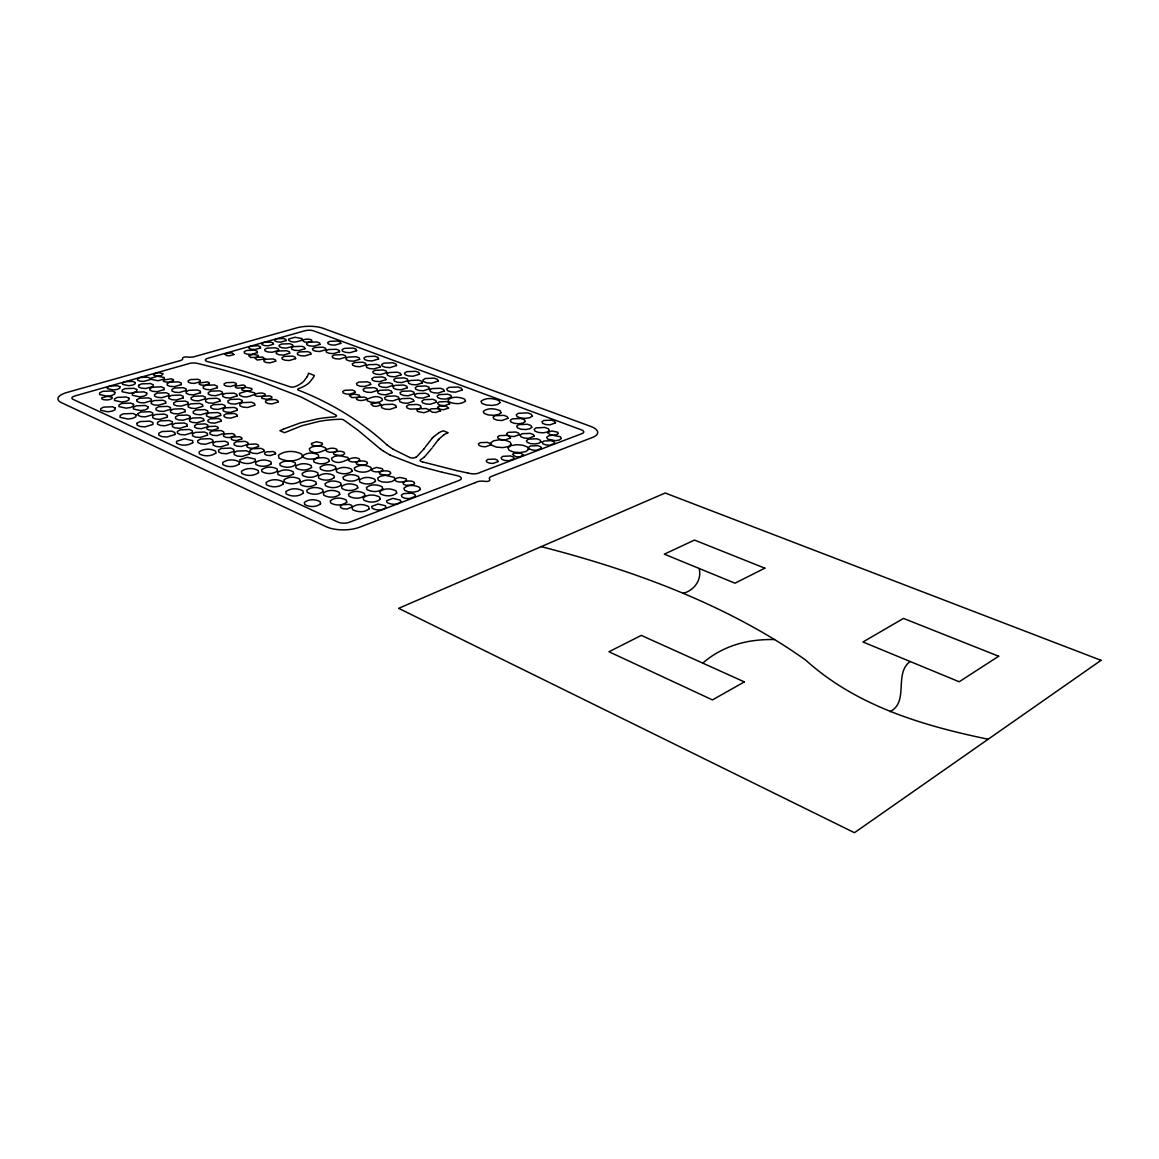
<?xml version="1.0" encoding="UTF-8"?>
<svg xmlns="http://www.w3.org/2000/svg" width="1159" height="1159" viewBox="0 0 1159 1159"><rect width="100%" height="100%" fill="white"/><g stroke="black" fill="none" stroke-linecap="round" stroke-linejoin="round"><path stroke-width="1.5" d="M313.553 377.182L314.321 375.458L308.54 373.198L308.193 374.241A116.798 39.623 -1.9 0 1 307.178 376.689M307.092 376.849L303.745 381.297A55.98 19.21 -1.4 0 1 301.847 382.934L301.354 383.296A44.245 15.241 -1.2 0 1 299.225 384.658L297.979 385.324A35.132 12.141 -1.2 0 1 296.139 386.179L294.879 386.671A3.332 1.159 -0.9 0 1 289.866 386.744L244.013 371.329A781.485 312.264 -9.1 0 0 224.02 365.78L207.707 361.666A6.461 2.159 -1.7 0 1 207.809 358.261L304.991 330.721A6.143 1.985 -0.6 0 1 313.625 330.866L581.485 429.888A6.968 2.593 2.3 0 1 582.021 433.582L480.304 472.35A7.389 2.926 1.2 0 0 479.493 472.727A7.36 2.897 1.1 0 1 470.235 473.524L467.874 473.031M313.452 377.37L309.554 382.398A60.036 20.616 -1.3 0 1 307.294 384.237L306.787 384.585A48.953 16.863 -1.2 0 1 304.209 386.164L302.615 386.976A40.608 14.024 -1.2 0 1 300.601 387.874L298.718 388.584A3.347 1.173 -0.9 0 0 298.486 390.177C331.054 402.955 361.391 421.224 387.077 444.998M432.829 446.968L437.812 440.362M432.046 448.069L424.527 456.863A65.107 24.817 -0.3 0 1 423.933 457.356M425.744 446.461L432.336 438.073M425.092 447.36L424.02 448.823M423.991 448.881L417.24 456.24A45.071 17.226 -0.2 0 1 416.095 457.095M437.87 440.29L439.073 438.957M432.408 438.001L433.683 436.726M439.203 438.812L443.984 434.77M433.828 436.581L438.986 432.727M702.76 663.136C716.928 650.634 735.038 643.115 753.698 640.681A74.987 35.9 6.5 0 1 769.112 639.536L774.516 639.536M423.919 457.37L422.006 458.79A38.088 14.618 0 0 1 420.659 459.63A3.636 1.42 0.4 0 0 421.427 461.528M910.148 661.499C893.632 673.466 909.351 702.079 889.996 711.655M371.503 469.236L376.545 467.425L382.47 468.729L382.876 470.119L379.326 472.597L379.732 474.002L394.306 477.349L395.465 480.768C401.333 484.462 408.287 478.537 414.154 482.231L414.618 483.68L412.879 484.955L405.983 485.288L403.491 484.216L403.042 482.767L406.548 480.232L406.099 478.797L400.072 477.465L396.798 478.073L392.293 481.391L387.323 482.303L381.948 481.883L378.254 480.29L377.646 478.131L380.34 476.248L385.281 475.349M371.416 469.395C366.881 473.118 359.898 472.785 354.886 470.163L354.335 468.062C358.899 464.397 365.824 464.716 370.837 467.294L371.88 470.641C377.675 474.263 384.527 468.453 390.322 472.075L390.742 473.48L388.975 474.726L385.701 475.32M415.936 457.211L415.878 457.24A3.622 1.405 0.3 0 1 410.054 457.617L409.851 457.53M444.114 434.683L444.897 434.205A29.207 11.054 1 0 1 445.911 433.669L446.49 433.379A19.703 7.447 0.9 0 1 448.142 432.713L443.26 430.771L440.999 431.684A31.279 11.822 1 0 0 440.463 431.945L439.218 432.597M283.433 429.134L279.927 430.728L284.534 432.713L301.63 425.817L319.478 421.325A61.224 23.166 -0.5 0 1 322.231 420.862L322.926 420.76A57.863 21.862 -0.5 0 1 326.172 420.311L326.78 420.239A55.545 20.949 -0.6 0 1 330.156 419.862L330.663 419.819A54.198 20.427 -0.6 0 1 334.183 419.544L334.56 419.515A53.691 20.239 -0.6 0 1 338.24 419.326L340.471 419.268A3.477 1.275 -0.5 0 1 343.643 419.906L358.16 430.38L380.5 449.113M283.622 429.047L300.253 422.919L317.87 418.819A67.541 25.541 -0.5 0 1 320.463 418.399L321.231 418.283A64.643 24.411 -0.6 0 1 324.781 417.819L325.447 417.733A62.267 23.484 -0.6 0 1 329.142 417.356L329.692 417.298A61.079 23.035 -0.6 0 1 333.546 417.008A3.448 1.26 -0.6 0 0 336.052 415.096L300.847 396.885L259.457 380.905A697.385 276.248 -8.4 0 0 244.346 376.052L238.261 374.212A766.997 306.077 -9.1 0 0 215.299 367.838L197.131 363.318A6.534 2.188 -1.9 0 0 188.613 363.694A6.519 2.173 -2 0 1 188.062 363.868L74.929 395.929A6.94 2.39 -3.3 0 0 73.046 399.362L338.095 522.158A7.867 3.274 -0.8 0 0 349.221 522.318L459.123 480.434A7.432 2.955 0.8 0 0 457.312 475.683L442.173 472.249M683.1 593.278C693.995 590.728 702.18 579.688 699.109 568.461M552.568 435.161L548.613 435.871L546.7 437.363L547.584 439.073L555.465 440.695L559.435 439.971L561.333 438.464L560.42 436.755L550.525 434.857L547.352 432.64L551.756 430.989L557.653 432.177L558.334 433.452L556.914 434.582L553.93 435.118M339.196 455.574L334.314 456.443L331.575 458.225L332.053 460.282C341.644 467.526 349.975 453.951 359.377 458.892L359.739 460.253L356.161 462.658L356.508 464.035L362.39 465.324L365.65 464.745L367.432 463.528L367.055 462.166C361.333 458.616 354.567 464.295 348.859 460.746L347.917 457.486L333.835 454.299L333.517 452.952L337.124 450.605L336.805 449.272C327.533 444.433 319.203 457.704 309.743 450.634L309.337 448.62L312.09 446.867L316.943 446.041M339.601 455.559L342.847 454.994L344.643 453.806L344.31 452.474C338.674 448.997 331.996 454.56 326.36 451.083L325.52 447.91L322.072 446.432L313.944 445.766L311.684 444.781L311.409 443.477L316.436 441.767L322.101 442.999L322.39 444.317L320.579 445.462L317.349 446.027M418.95 408.779L410.214 409.141L407.055 407.91L406.476 406.244L408.692 404.795L417.37 404.448L420.543 405.664L421.152 407.331L416.965 410.054L417.472 411.431L423.875 412.749L429.134 410.952L428.627 409.562L425.976 408.548L418.79 408.837M246.751 391.148L239.42 393.365L239.638 395.103C248.374 401.231 256.414 389.772 265.02 393.973L265.208 395.132L261.63 397.16L261.818 398.319L267.092 399.42L271.945 397.914L271.757 396.755L269.67 395.885L257.168 396.392L255.11 395.523L254.589 392.771L241.941 390.047L241.796 388.917L245.375 386.932L245.23 385.802L243.202 384.962L235.234 386.179L235.364 387.309L237.392 388.164L246.635 387.454L251.822 388.526L251.981 389.656L250.185 390.655L247.128 391.134M157.885 376.153L151.51 377.979L151.51 379.399L157.943 380.746L164.332 378.906L164.303 377.501L155.509 375.835L153.683 375.052L153.669 374.009L158.406 372.662L163.158 373.662L161.391 375.617L158.45 376.052M467.714 472.988L456.762 470.626M456.53 470.568L422.963 461.992M442.101 472.235L417.472 465.715M988.163 739.239C922.434 725.563 856.675 706.063 805.809 660.224A691.358 400.884 -4.1 0 0 776.023 640.449C703.73 596.219 622.991 567.693 541.239 546.642M417.081 465.599L390.235 455.139M422.586 461.876L421.717 461.615M409.822 457.53L392.887 449.141M390.163 455.096L383.484 451.17M392.814 449.084L387.265 445.128M383.441 451.141L380.572 449.17M302.441 340.036L302.108 338.602L295.009 337.24L288.605 339.08L288.895 340.514C296.574 345.411 303.991 336.443 311.612 339.964L311.843 340.949L310.25 341.818L307.439 342.224L304.469 342.021L302.267 340.282M147.975 406.722L147.975 408.403L145.179 409.88L140.659 410.59L133.372 408.997L133.401 407.302L136.211 405.838L145.208 405.476L147.975 406.722M146.7 393.089L146.686 394.712L143.948 396.132L139.5 396.813L132.343 395.262L132.387 393.654L135.154 392.235L143.977 391.887L146.7 393.089M138.037 413.56L138.008 415.27L140.804 416.545L145.368 416.878L152.727 414.661L152.727 412.952L149.917 411.691L140.862 412.068L138.037 413.56M138.602 385.31L138.573 386.947L141.355 388.164L145.875 388.497L153.191 386.382L153.191 384.759L150.409 383.542L141.398 383.89L138.602 385.31M135.98 414.821L135.951 416.661L132.879 418.283L127.954 419.065L120.072 417.312L120.145 415.473L123.216 413.864L132.995 413.459L135.98 414.821M136.762 389.511L136.733 391.148L133.922 392.597L129.373 393.278L122.115 391.713L122.173 390.076L125.013 388.642L134.009 388.294L136.762 389.511M136.921 399.667L136.892 401.318L139.645 402.55L144.122 402.883L151.351 400.739L151.351 399.102L148.598 397.885L139.703 398.232L136.921 399.667M137.573 378.703L137.559 380.094L139.935 381.137L143.832 381.412L150.119 379.616L150.119 378.225L147.729 377.197L139.993 377.486L137.573 378.703M137.052 423.209L137.023 425.092L140.051 426.483L144.991 426.86L152.959 424.426L152.959 422.557L149.917 421.166L140.109 421.572L137.052 423.209M135.139 382.484L135.11 383.875L132.677 385.107L128.765 385.686L122.506 384.353L122.564 382.963L124.998 381.731L132.763 381.441L135.139 382.484M133.56 404.332L133.531 405.998L130.706 407.461L126.172 408.171L118.942 406.577L119.015 404.911L121.84 403.448L130.822 403.1L133.56 404.332M129.026 398.232L128.982 399.884L126.172 401.318L121.681 402.014L114.495 400.449L114.582 398.797L117.392 397.363L126.302 397.015L129.026 398.232M119.899 386.773L119.841 388.164L117.392 389.395L113.51 389.975L107.323 388.642L107.41 387.251L109.859 386.034L117.566 385.744L119.899 386.773M115.176 407.997L115.089 409.663L112.278 411.112L107.773 411.807L100.659 410.243L100.761 408.576L103.6 407.128L112.495 406.78L115.176 407.997M114.842 392.249L114.77 393.959L111.786 395.465L101.891 397.682L101.804 398.855L103.73 399.725L106.903 399.956L110.134 399.478L112.148 398.45L112.22 397.276L99.573 394.553L99.688 392.843L102.673 391.351L112.017 390.989L114.842 392.249M554.799 443.274L549.728 445.201L545.817 444.911L542.934 443.81L542.18 442.318L543.832 441.028L551.148 440.695L554.016 441.796L554.799 443.274M541.528 448.316L536.269 450.315L532.256 450.011L529.315 448.866L528.576 447.331L530.3 445.998L537.819 445.65L540.76 446.78L541.528 448.316M528.547 449.417L525.795 451.561L520.13 452.604L513.741 452.111L509.105 450.3L507.975 447.852L510.771 445.722L516.407 444.694L522.738 445.172L527.374 446.968L528.547 449.417M523.651 455.226L519.116 456.95L515.683 456.689L512.568 454.386L514.074 453.212L520.521 452.923L523.651 455.226M540.905 441.724L538.993 443.216L535.038 443.94L530.547 443.593L527.273 442.332L526.447 440.637L528.374 439.145L536.762 438.768L540.051 440.029L540.905 441.724M549.308 430.525L547.323 432.075L543.18 432.814L538.457 432.452L534.994 431.148L534.111 429.381L536.124 427.845L544.933 427.468L548.395 428.758L549.308 430.525M514.248 458.703L508.83 460.76L504.744 460.456L501.804 459.283L501.094 457.689L502.905 456.313L510.568 455.965L513.509 457.124L514.248 458.703M555.48 422.847L550.032 424.875L545.817 424.556L542.716 423.397L541.919 421.847L543.687 420.485L551.554 420.152L554.654 421.297L555.48 422.847M534.212 436.219L528.49 438.363L524.129 438.03L520.942 436.813L520.159 435.161L522.043 433.727L530.214 433.379L533.386 434.582L534.212 436.219M498.08 461.557L493.154 463.426L489.489 463.151L486.838 462.079L486.229 460.645L487.881 459.399L494.806 459.08L497.457 460.123L498.08 461.557M511.235 444.462L508.453 446.592L502.789 447.606L496.443 447.128L491.851 445.331L490.793 442.912L493.633 440.797L499.254 439.797L505.541 440.275L510.119 442.043L511.235 444.462M531.807 427.28L529.779 428.816L525.635 429.54L520.942 429.192L517.522 427.903L516.682 426.15L518.71 424.629L527.504 424.252L530.923 425.527L531.807 427.28M519.377 434.611L514.132 436.537L510.177 436.248L507.309 435.132L506.613 433.654L508.352 432.35L515.784 432.017L518.667 433.118L519.377 434.611M510.511 437.957L505.15 439.927L501.137 439.623L498.24 438.493L497.544 436.972L499.326 435.654L506.889 435.32L509.801 436.436L510.511 437.957M532.169 416.023L530.054 417.617L525.679 418.37L520.739 418.008L517.131 416.661L516.233 414.85L518.392 413.27L527.649 412.879L531.257 414.212L532.169 416.023M525.23 421.485L523.216 422.992L519.087 423.716L514.437 423.368L511.047 422.093L510.221 420.369L512.264 418.863L520.985 418.5L524.375 419.761L525.23 421.485M490.677 444.882L485.549 446.78L481.738 446.49L479 445.404L478.392 443.955L480.116 442.68L487.302 442.361L490.04 443.433L490.677 444.882M415.502 496.284L409.359 498.631L404.984 498.283L401.956 496.965L401.405 495.168L403.549 493.604L411.894 493.198L414.922 494.502L415.502 496.284M420.326 489.475L417.848 491.3L413.169 492.184L408.069 491.778L404.534 490.243L403.897 488.171C408.142 484.476 414.864 484.94 419.645 487.417L420.326 489.475M400.826 501.876C397.146 505.136 391.235 504.788 387.077 502.557L386.57 500.731L392.829 498.37L400.275 500.051L400.826 501.876M385.918 507.555C382.238 510.8 376.327 510.511 372.184 508.25L371.706 506.411L378.008 504.035L385.411 505.73L385.918 507.555M508.004 418.298L501.833 420.514L497.197 420.181L493.85 418.906L493.068 417.197L495.139 415.704L503.846 415.342L507.193 416.603L508.004 418.298M396.697 493.039C392.293 496.849 385.31 496.458 380.384 493.835L379.79 491.691C384.194 487.91 391.134 488.301 396.059 490.894L396.697 493.039M380.181 499.225C375.733 503.064 368.692 502.731 363.738 500.036L363.173 497.863C367.635 494.067 374.618 494.4 379.572 497.066L380.181 499.225M501.05 412.705L498.587 414.487L493.662 415.328L488.142 414.922L484.172 413.415L483.274 411.402C487.896 407.606 494.922 408.446 500.094 410.692L501.05 412.705M369.185 508.787C364.708 512.684 357.58 512.394 352.582 509.627L352.046 507.41C356.537 503.571 363.622 503.846 368.605 506.584L369.185 508.787M382.716 488.837C378.457 492.474 371.735 492.14 366.983 489.591L366.447 487.548C370.721 483.955 377.385 484.274 382.137 486.794L382.716 488.837M499.978 402.695L497.341 404.563L492.068 405.447L486.172 405.013L481.941 403.433L480.985 401.304C485.954 397.305 493.415 398.189 498.964 400.565L499.978 402.695M364.897 495.444C360.579 499.109 353.799 498.834 349.004 496.226L348.497 494.14C352.829 490.518 359.565 490.779 364.361 493.372L364.897 495.444M352.249 507.034L346.889 509.033L343.194 508.743L340.703 507.613L340.355 506.077L342.282 504.73L349.381 504.368L351.872 505.498L352.249 507.034M375.473 481.347C371.213 484.911 364.592 484.592 359.87 482.086L359.348 480.072C363.622 476.552 370.199 476.856 374.922 479.333L375.473 481.347M346.758 502.18C342.398 505.875 335.53 505.672 330.692 502.977L330.243 500.862C334.618 497.211 341.427 497.399 346.266 500.065L346.758 502.18M1101.05 660.326L854.444 832.713L398.653 608.33L665.179 493.01L1101.05 660.326M357.754 487.838C353.452 491.416 346.744 491.17 341.992 488.591L341.499 486.548C345.817 482.999 352.466 483.245 357.233 485.795L357.754 487.838M339.717 494.444C335.371 498.051 328.591 497.863 323.796 495.212L323.347 493.14C327.707 489.562 334.444 489.735 339.239 492.358L339.717 494.444M320.579 503.788C316.248 507.367 309.496 507.265 304.73 504.571L304.339 502.47C308.685 498.921 315.393 499.022 320.159 501.688L320.579 503.788M359.044 478.508C354.784 482.028 348.178 481.767 343.47 479.247L342.992 477.247C347.265 473.77 353.814 474.031 358.537 476.508L359.044 478.508M341.239 484.955C336.921 488.49 330.257 488.301 325.491 485.708L325.056 483.68C329.388 480.188 336.009 480.362 340.76 482.926L341.239 484.955M465.498 401.086C460.862 404.737 453.951 404.027 448.823 401.767L448.026 399.797C452.662 396.19 459.529 396.885 464.658 399.131L465.498 401.086M448.547 408.055L443.854 409.678L440.449 409.417L437.551 407.258L439.174 406.172L445.65 405.896L448.547 408.055M352.104 471.206C347.845 474.639 341.325 474.393 336.646 471.916L336.197 469.96C340.456 466.555 346.918 466.787 351.612 469.236L352.104 471.206M323.115 491.517C318.754 495.067 312.003 494.951 307.207 492.285L306.816 490.214C311.192 486.708 317.885 486.823 322.68 489.446L323.115 491.517M449.649 403.897L444.534 405.636L440.84 405.36L438.232 404.361L437.711 403.028L439.464 401.854L446.49 401.565L449.098 402.564L449.649 403.897M440.507 410.808L435.697 412.459L432.235 412.198L429.323 409.982L430.974 408.881L437.566 408.605L440.507 410.808M334.386 477.522C330.083 480.985 323.491 480.811 318.783 478.261L318.363 476.262C322.666 472.843 329.214 473.017 333.937 475.538L334.386 477.522M451.604 397.044L445.418 399.131L440.927 398.797L437.754 397.595L437.117 395.987L439.247 394.582L447.78 394.234L450.938 395.422L451.604 397.044M462.18 389.975L455.632 392.177L450.837 391.829L447.446 390.554L446.751 388.844L448.997 387.367L458.051 387.019L461.441 388.265L462.18 389.975M316.364 483.969C312.017 487.446 305.368 487.331 300.601 484.708L300.224 482.68C304.585 479.247 311.192 479.348 315.958 481.941L316.364 483.969M303.339 493.082C298.616 496.878 291.358 496.82 286.201 493.922L285.824 491.691C290.561 487.939 297.762 487.997 302.934 490.865L303.339 493.082M335.936 468.424C331.662 471.814 325.186 471.626 320.507 469.149L320.087 467.193C324.375 463.832 330.808 464.02 335.487 466.483L335.936 468.424M436.494 402.144L430.206 404.274L425.686 403.94L422.528 402.709L421.919 401.072L424.093 399.652L432.684 399.304L435.856 400.507L436.494 402.144M444.172 391.047L438.015 393.104L433.553 392.771L430.424 391.583L429.815 390.003L431.93 388.613L440.391 388.279L443.52 389.453L444.172 391.047M318.131 474.712C313.814 478.116 307.265 478.001 302.557 475.436L302.18 473.452C306.498 470.09 313.017 470.206 317.725 472.727L318.131 474.712M429.12 396.059L422.876 398.145L418.385 397.812L415.255 396.624L414.661 395.002L416.834 393.596L425.382 393.263L428.511 394.451L429.12 396.059M300.036 481.101C295.675 484.534 289.04 484.476 284.288 481.854L283.955 479.84C288.33 476.436 294.908 476.494 299.659 479.087L300.036 481.101M329.272 461.296C325.013 464.614 318.609 464.44 313.959 461.992L313.567 460.065L318.739 456.718L318.334 454.835C313.712 452.416 307.396 452.285 303.136 455.516L303.513 457.414C311.438 462.369 320.898 454.429 328.837 459.37L329.272 461.296M311.568 467.454C307.265 470.8 300.789 470.699 296.11 468.178L295.762 466.222C300.065 462.919 306.498 463.021 311.177 465.512L311.568 467.454M413.85 401.159L407.49 403.274L402.984 402.941L399.855 401.724L399.29 400.087L401.507 398.667L410.127 398.319L413.256 399.522L413.85 401.159M429.554 388.729L423.354 390.771L418.921 390.438L415.82 389.265L415.241 387.686L417.385 386.309L425.831 385.976L428.946 387.149L429.554 388.729M283.303 483.926C278.595 487.591 271.481 487.591 266.382 484.737L266.063 482.564C270.786 478.942 277.841 478.928 282.941 481.767L283.303 483.926M293.575 473.741C289.228 477.088 282.68 477.059 277.957 474.466L277.653 472.481C281.999 469.163 288.504 469.192 293.227 471.756L293.575 473.741M396.407 407.2L389.728 409.431L385.02 409.084L381.789 407.794L381.253 406.085L383.6 404.578L392.597 404.216L395.827 405.476L396.407 407.2M438.116 381.036L431.568 383.18L426.86 382.847L423.557 381.601L422.919 379.949L425.179 378.5L434.147 378.153L437.45 379.384L438.116 381.036M414.429 393.712L408.156 395.784L403.68 395.451L400.579 394.263L400.029 392.655L402.216 391.264L410.75 390.931L413.85 392.104L414.429 393.712M998.667 656.24L959.174 681.767L862.962 641.985L903.484 618.413L998.667 656.24M422.369 382.861L416.197 384.86L411.807 384.542L408.736 383.383L408.171 381.833L410.315 380.485L418.703 380.152L421.775 381.311L422.369 382.861M295.574 464.716C291.271 468.004 284.824 467.946 280.145 465.411L279.826 463.484C284.143 460.224 290.547 460.268 295.226 462.774L295.574 464.716M399.087 398.768L392.713 400.884L388.207 400.55L385.107 399.333L384.585 397.711L386.831 396.291L395.436 395.943L398.537 397.146L399.087 398.768M302.34 457.052C295.791 462.021 286.041 461.919 278.942 458.109L278.464 455.197C285.042 450.329 294.69 450.416 301.789 454.154L302.34 457.052M407.316 387.758L401.057 389.801L396.639 389.482L393.567 388.294L393.031 386.729L395.219 385.353L403.694 385.02L406.751 386.179L407.316 387.758M277.508 470.945C273.133 474.248 266.628 474.263 261.905 471.67L261.63 469.699C266.005 466.425 272.481 466.396 277.189 468.975L277.508 470.945M381.325 404.824L376.661 406.374L373.401 406.128L370.822 404.056L380.065 401.782L382.499 400.246L381.934 398.493C373.184 392.379 365.36 403.767 356.755 399.522L356.436 398.363L359.739 396.32L359.406 395.161L354.017 394.06L349.352 395.552L351.858 397.58L364.303 397.088L366.505 397.957L367.389 400.855L370.706 402.159L378.718 402.767L381.325 404.824M392.046 392.742L385.686 394.799L381.239 394.48L378.167 393.292L377.66 391.684L379.906 390.293L388.439 389.96L391.51 391.134L392.046 392.742M407.954 380.587L401.767 382.571L397.392 382.267L394.35 381.108L393.814 379.558L395.987 378.225L404.361 377.892L407.403 379.036L407.954 380.587M419.544 374.14L413.01 376.24L408.359 375.907L405.114 374.69L404.534 373.068L406.809 371.662L415.69 371.315L418.935 372.517L419.544 374.14M271.307 463.745C266.976 466.99 260.529 467.019 255.849 464.455L255.588 462.513C259.949 459.312 266.338 459.283 271.018 461.818L271.307 463.745M258.558 472.64C253.835 476.175 246.809 476.262 241.724 473.423L241.478 471.293C246.215 467.801 253.184 467.714 258.269 470.525L258.558 472.64M392.843 385.454L386.555 387.483L382.151 387.164L379.109 385.99L378.616 384.426L380.818 383.064L389.279 382.731L392.307 383.89L392.843 385.454M401.014 374.835L394.857 376.805L390.511 376.487L387.512 375.357L387.005 373.835L389.163 372.517L397.479 372.198L400.478 373.328L401.014 374.835M377.501 390.395L371.126 392.452L366.679 392.133L363.651 390.945L363.173 389.352L365.433 387.975L373.966 387.642L377.008 388.816L377.501 390.395M275.538 453.835L270.409 455.559L267.019 455.299L264.817 454.314L264.629 452.995L266.512 451.836L273.104 451.546L275.32 452.517L275.538 453.835M255.487 461.021C251.141 464.208 244.723 464.295 240.058 461.717L239.841 459.79L247.273 457.312L255.241 459.094L255.487 461.021M385.976 379.63L379.717 381.63L375.342 381.311L372.343 380.152L371.865 378.616L374.067 377.269L382.456 376.95L385.469 378.095L385.976 379.63M264.093 451.373L257.356 453.604L252.952 453.27L250.098 451.996L249.88 450.272L252.358 448.765L260.978 448.374L263.832 449.649L264.093 451.373M386.816 372.618L380.63 374.56L376.298 374.256L373.328 373.126L372.85 371.604L375.038 370.3L383.339 369.982L386.309 371.097L386.816 372.618M355.161 392.423L349.569 394.205L345.73 393.93L343.122 392.901L342.76 391.51L344.745 390.308L352.162 390.018L354.77 391.032L355.161 392.423M239.42 463.89C234.741 467.28 227.874 467.425 222.876 464.643L222.687 462.571C227.367 459.225 234.19 459.065 239.189 461.833L239.42 463.89M370.706 384.498L364.361 386.512L359.956 386.193L356.958 385.034L356.494 383.47L358.754 382.108L367.215 381.775L370.228 382.934L370.706 384.498M249.562 453.995L242.159 456.458L237.349 456.081L234.248 454.676L234.046 452.778L236.798 451.141L246.23 450.721L249.33 452.097L249.562 453.995M396.537 365.563L389.989 367.62L385.368 367.287L382.195 366.099L381.659 364.505L383.962 363.129L392.8 362.796L395.972 363.984L396.537 365.563M258.573 446.461L253.01 448.301L249.373 448.011L247.012 446.968L246.838 445.549L248.895 444.317L256.023 443.998L258.385 445.042L258.573 446.461M380.123 366.997L373.951 368.91L369.663 368.605L366.722 367.49L366.258 365.998L368.446 364.708L376.689 364.404L379.63 365.505L380.123 366.997M233.988 451.315L226.556 453.763L221.76 453.386L218.703 451.996L218.544 450.112L221.311 448.475L230.728 448.069L233.785 449.446L233.988 451.315M248.069 444.274L241.376 446.476L237.03 446.143L234.219 444.882L234.046 443.202L236.523 441.724L245.056 441.347L247.867 442.593L248.069 444.274M366.128 364.81L359.927 366.708L355.654 366.403L352.742 365.302L352.307 363.825L354.509 362.535L362.753 362.231L365.664 363.332L366.128 364.81M241.825 438.913L236.769 440.55L233.495 440.304L231.394 439.362L231.249 438.102L233.133 437.001L239.565 436.711L241.666 437.653L241.825 438.913M378.587 358.957L372.097 360.942L367.562 360.623L364.477 359.464L363.998 357.914L366.302 356.581L374.98 356.262L378.066 357.407L378.587 358.957M228.323 444.448L220.934 446.852L216.182 446.49L213.155 445.114L212.995 443.274L215.762 441.666L225.107 441.26L228.135 442.608L228.323 444.448M215.82 453.126C211.112 456.429 204.303 456.646 199.305 453.864L199.174 451.836C203.883 448.576 210.648 448.359 215.646 451.112L215.82 453.126M234.741 435.856L229.381 437.595L225.904 437.334L223.687 436.335L223.557 435.002L225.556 433.843L232.38 433.553L234.596 434.538L234.741 435.856M359.652 359.304L353.495 361.173L349.25 360.884L346.367 359.783L345.947 358.334L348.149 357.073L356.32 356.769L359.203 357.856L359.652 359.304M212.981 441.84L205.563 444.23L200.826 443.868L197.841 442.492L197.725 440.666L200.521 439.058L209.837 438.667L212.836 440.014L212.981 441.84M223.875 433.452L217.11 435.61L212.778 435.291L210.011 434.046L209.88 432.394L212.416 430.931L220.949 430.568L223.716 431.8L223.875 433.452M278.044 402.028L272.148 403.868L268.265 403.578L265.715 402.521L265.498 401.086L267.657 399.855L275.248 399.551L277.798 400.594L278.044 402.028M356.595 350.713L350.047 352.684L345.527 352.365L342.485 351.22L342.05 349.699L344.382 348.366L353.075 348.062L356.132 349.192L356.595 350.713M345.846 357.16L339.659 359.029L335.429 358.725L332.575 357.638L332.198 356.19L334.415 354.944L342.586 354.64L345.44 355.712L345.846 357.16M237.117 416.124L230.8 418.109L226.715 417.805L224.093 416.661L223.948 415.139L226.309 413.806L234.321 413.473L236.943 414.603L237.117 416.124M192.785 442.593C188.135 445.737 181.499 446.027 176.588 443.303L176.516 441.347L184.513 438.812L192.669 440.637L192.785 442.593M218.153 428.555L212.691 430.279L209.185 430.018L206.954 429.018L206.853 427.685L208.91 426.526L215.806 426.237L218.037 427.222L218.153 428.555M207.548 435.132L200.174 437.479L195.494 437.117L192.524 435.784L192.423 433.973L195.205 432.408L204.448 432.017L207.418 433.336L207.548 435.132M254.777 405.244L247.62 407.475L242.955 407.128L239.927 405.838L239.725 404.114L242.376 402.622L251.517 402.26L254.531 403.52L254.777 405.244M237.276 410.286L230.453 412.416L226.034 412.082L223.209 410.866L223.05 409.228L225.599 407.794L234.263 407.446L237.088 408.649L237.276 410.286M221.079 421.152L214.719 423.151L210.648 422.847L208.055 421.702L207.939 420.166L210.33 418.819L218.341 418.486L220.934 419.616L221.079 421.152M207.968 426.642L201.449 428.685L197.305 428.366L194.683 427.193L194.582 425.614L197.044 424.237L205.23 423.904L207.852 425.063L207.968 426.642M339.587 351.771L333.444 353.611L329.243 353.307L326.418 352.249L326.056 350.815L328.272 349.583L336.371 349.294L339.196 350.351L339.587 351.771M242.347 401.985L235.407 404.114L230.916 403.781L228.033 402.55L227.859 400.898L230.438 399.464L239.247 399.116L242.144 400.333L242.347 401.985M220.703 415.415L213.792 417.559L209.373 417.226L206.563 415.994L206.432 414.342L209.026 412.908L217.733 412.546L220.543 413.763L220.703 415.415M192.452 432.582L185.049 434.9L180.369 434.553L177.443 433.22L177.385 431.423L180.181 429.859L189.41 429.467L192.351 430.786L192.452 432.582M744.353 681.898L712.452 699.906L608.968 651.764L641.289 635.393L744.353 681.898M325.983 349.67L319.812 351.496L315.625 351.206L312.829 350.134L312.495 348.729L314.726 347.497L322.825 347.207L325.621 348.265L325.983 349.67M174.995 434.495L166.939 437.015L161.912 436.624L158.797 435.19L158.769 433.249L161.825 431.554L171.793 431.134L174.922 432.568L174.995 434.495M225.266 407.244L218.211 409.402L213.691 409.069L210.822 407.823L210.677 406.157L213.314 404.694L222.209 404.332L225.092 405.578L225.266 407.244M340.76 343.397L334.85 345.136L330.822 344.846L328.113 343.832L327.765 342.485L329.88 341.311L337.66 341.036L340.384 342.05L340.76 343.397M203.781 420.616L196.827 422.774L192.423 422.441L189.641 421.21L189.554 419.544L192.177 418.095L200.869 417.733L203.651 418.964L203.781 420.616M187.251 426.019L179.891 428.308L175.255 427.961L172.372 426.642L172.314 424.889L175.11 423.354L184.267 422.977L187.164 424.266L187.251 426.019M310.902 354.132L304.629 355.972L300.427 355.683L297.631 354.596L297.327 353.162L299.601 351.916L307.772 351.626L310.569 352.698L310.902 354.132M236.958 395.943L230.062 398.044L225.614 397.711L222.76 396.508L222.6 394.886L225.165 393.466L233.915 393.133L236.769 394.321L236.958 395.943M207.91 412.575L200.753 414.777L196.204 414.444L193.321 413.183L193.22 411.474L195.929 409.996L204.897 409.634L207.78 410.894L207.91 412.575M219.978 401.115L212.966 403.245L208.49 402.912L205.636 401.68L205.52 400.043L208.142 398.609L216.965 398.261L219.819 399.478L219.978 401.115M190.279 418.008L183.006 420.239L178.428 419.891L175.56 418.616L175.502 416.892L178.254 415.386L187.309 415.023L190.177 416.284L190.279 418.008M319.942 344.397L313.799 346.193L309.641 345.904L306.889 344.86L306.555 343.455L308.787 342.253L316.827 341.963L319.594 343.006L319.942 344.397M295.603 358.638L289.243 360.521L285.013 360.217L282.216 359.131L281.941 357.667L284.259 356.407L292.503 356.103L295.299 357.189L295.603 358.638M222.557 393.625L215.646 395.712L211.199 395.378L208.374 394.176L208.243 392.568L210.851 391.163L219.573 390.829L222.398 392.017L222.557 393.625M304.933 348.772L298.703 350.597L294.516 350.308L291.764 349.25L291.46 347.83L293.734 346.599L301.847 346.309L304.614 347.367L304.933 348.772M202.724 406.36L195.61 408.533L191.09 408.185L188.251 406.954L188.164 405.273L190.844 403.825L199.754 403.462L202.593 404.694L202.724 406.36M172.372 423.528L164.984 425.788L160.377 425.44L157.508 424.136L157.494 422.383L160.304 420.862L169.446 420.485L172.314 421.775L172.372 423.528M185.194 411.706L177.964 413.893L173.43 413.56L170.59 412.3L170.547 410.605L173.285 409.127L182.282 408.75L185.121 410.011L185.194 411.706M236.335 384.745L230.467 386.498L226.671 386.222L224.238 385.208L224.107 383.846L226.295 382.658L233.741 382.383L236.175 383.383L236.335 384.745M205.505 398.768L198.479 400.884L194.017 400.55L191.192 399.333L191.105 397.696L193.756 396.262L202.564 395.929L205.389 397.131L205.505 398.768M289.707 353.22L283.375 355.074L279.189 354.77L276.422 353.698L276.161 352.264L278.479 351.018L286.65 350.728L289.417 351.785L289.707 353.22M275.697 361.173L270.134 362.81L266.469 362.55L264.064 361.594L263.861 360.333L265.904 359.232L273.075 358.971L275.465 359.913L275.697 361.173M167.389 417.11L160.058 419.355L155.48 419.007L152.655 417.718L152.64 416.009L155.451 414.502L164.52 414.125L167.36 415.4L167.389 417.11M292.908 346.251L286.49 348.106L282.202 347.816L279.391 346.729L279.116 345.281L281.478 344.035L289.793 343.73L292.604 344.817L292.908 346.251M217.399 387.714L210.503 389.772L206.114 389.453L203.318 388.265L203.202 386.671L205.78 385.295L214.444 384.962L217.24 386.135L217.399 387.714M188.193 403.984L181.05 406.128L176.559 405.795L173.749 404.563L173.691 402.897L176.4 401.449L185.281 401.101L188.106 402.318L188.193 403.984M278.667 350.366L272.119 352.264L267.801 351.959L264.976 350.858L264.73 349.381L267.135 348.106L275.567 347.816L278.392 348.902L278.667 350.366M200.435 392.771L193.452 394.857L189.018 394.524L186.237 393.321L186.15 391.713L188.787 390.322L197.537 389.975L200.319 391.163L200.435 392.771M170.605 409.286L163.347 411.459L158.826 411.126L156.016 409.866L156.001 408.185L158.769 406.722L167.736 406.36L170.547 407.606L170.605 409.286M264.86 358.913L257.182 360.043L255.052 358.218L258.471 356.392L258.298 355.349L253.328 354.364L248.692 355.697L250.808 357.508L262.716 357.088L264.86 358.913M183.223 397.899L176.125 400.014L171.662 399.681L168.881 398.464L168.837 396.842L171.532 395.407L180.355 395.06L183.136 396.277L183.223 397.899M209.286 383.817L204.375 385.266L201.26 385.049L199.276 384.208L199.203 383.078L207.215 381.876L209.2 382.702L209.286 383.817M165.737 403.115L158.522 405.259L154.031 404.926L151.264 403.694L151.264 402.028L154.017 400.579L162.912 400.232L165.694 401.463L165.737 403.115M286.128 340.587L280.768 342.122L277.218 341.876L274.9 340.978L274.669 339.79L276.639 338.761L283.549 338.515L285.882 339.399L286.128 340.587M200.377 381.644L194.422 383.397L190.655 383.122L188.28 382.108L188.207 380.76L190.453 379.587L197.899 379.297L200.275 380.297L200.377 381.644M257.414 352.626L251.141 354.422L247.055 354.132L244.404 353.089L244.201 351.684L246.534 350.467L254.545 350.192L257.182 351.22L257.414 352.626M186.179 390.467L179.167 392.539L174.748 392.206L171.996 391.018L171.938 389.424L174.603 388.019L183.339 387.686L186.092 388.873L186.179 390.467M273.481 344.252L267.99 345.831L264.382 345.57L262.035 344.658L261.833 343.441L263.846 342.383L270.902 342.137L273.249 343.05L273.481 344.252M168.895 395.567L161.767 397.667L157.334 397.334L154.582 396.132L154.567 394.509L157.291 393.089L166.099 392.742L168.852 393.944L168.895 395.567M260.529 347.946L254.994 349.525L251.373 349.279L249.026 348.352L248.837 347.12L250.895 346.048L257.979 345.802L260.326 346.715L260.529 347.946M181.311 384.6L174.343 386.642L169.967 386.324L167.229 385.15L167.2 383.571L169.851 382.195L178.515 381.876L181.239 383.035L181.311 384.6M164.129 389.612L157.059 391.684L152.64 391.365L149.931 390.163L149.931 388.569L152.626 387.178L161.376 386.845L164.1 388.019L164.129 389.612M233.944 354.538L229.496 355.799L226.613 355.596L224.672 353.872L231.974 352.814L233.944 354.538M173.415 380.732L168.446 382.18L165.331 381.948L163.405 381.108L163.376 380.007L171.445 378.805L173.386 379.63L173.415 380.732M764.824 568.171L734.98 583.194L664.324 554.161L694.487 540.08L764.824 568.171M475.147 482.68L359.739 527.171A23.6 9.837 -0.8 0 1 326.157 526.693L61.441 402.666A20.833 7.186 -3.3 0 1 67.222 392.379L180.065 360.666A6.49 2.159 -2 0 0 182.644 358.682A9.707 3.231 -1.9 0 1 182.687 357.957A3.231 1.072 -1.9 0 1 187.483 357.015A6.432 2.13 -1.9 0 0 195.132 356.465A6.418 2.13 -1.8 0 1 195.726 356.277L297.081 327.78A18.428 5.969 -0.6 0 1 322.897 328.229L590.699 426.396A20.905 7.794 2.3 0 1 592.466 437.45L491.416 476.407A7.418 2.941 1.4 0 0 489.547 479.189A10.764 4.288 1.1 0 1 489.88 480.014A3.723 1.478 1.2 0 1 484.824 481.347A7.476 2.984 1.2 0 0 476.001 482.289A7.432 2.955 1 0 1 475.147 482.68"/></g></svg>
